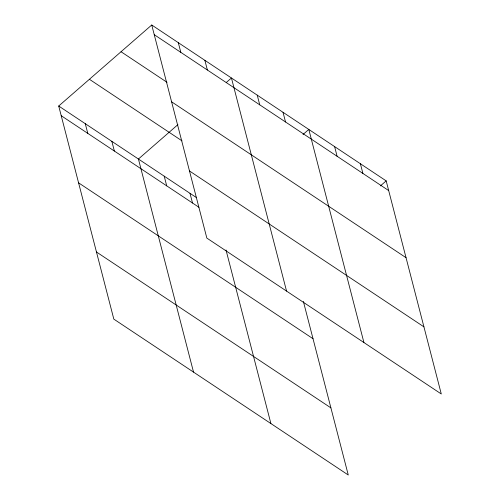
<?xml version="1.0" encoding="UTF-8"?>
<svg xmlns="http://www.w3.org/2000/svg" width="500" height="500" viewBox="0 0 500 500"><rect width="100%" height="100%" fill="white"/><g stroke="black" fill="none" stroke-linecap="round" stroke-linejoin="round"><path stroke-width="0.75" d="M303.375 301.431L348.263 475L113.825 319.119L58.712 106.025L151.738 25L386.175 180.881L441.287 393.975L206.844 238.094L151.738 25M177.906 124.637L138.425 159.025L193.531 372.119M226.231 82.537L231.444 78L286.556 291.094M303.019 134.488L308.812 129.438L363.919 342.531M380.381 185.925L386.175 180.881M154.244 34.688L388.681 190.569M121.037 51.737L167.05 82.331M171.6 101.812L406.044 257.694M89.412 79.287L182.013 140.863M189.488 170.969L423.925 326.85M58.712 106.025L196.45 197.606M61.219 115.712L198.956 207.294M78.581 182.838L313.019 338.719M96.463 251.994L330.906 407.875M360.387 163.731L362.894 173.425M334.6 146.588L337.106 156.275M283.025 112.294L285.531 121.981M257.238 95.144L259.738 104.838M204.875 60.331L207.381 70.019M178.306 42.669L180.812 52.356M226.012 249.988L270.9 423.556M190 193.319L192.506 203.006M164.213 176.175L166.719 185.863M111.856 141.363L114.362 151.05M85.281 123.694L87.788 133.381"/></g></svg>
